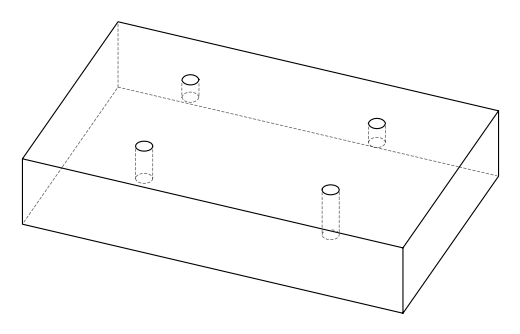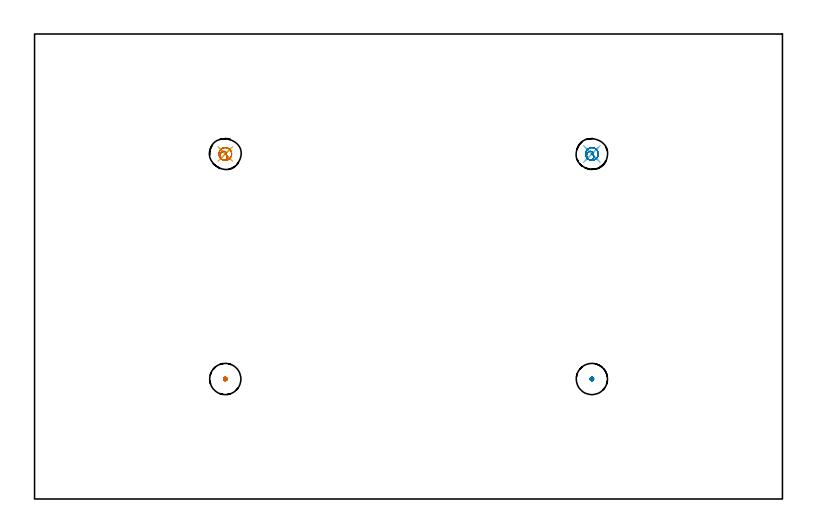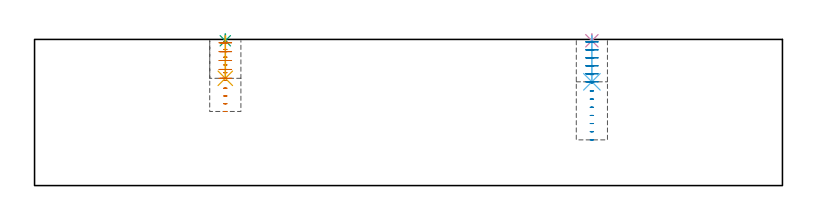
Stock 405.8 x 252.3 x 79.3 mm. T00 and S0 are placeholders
(PLAN: 8 operations, 3 tool changes, 2.7 min)
(1 MILL_BLIND_HOLE_FROM_SOLID_MATERIAL | STEP1POCKET | UGT0201_133 | Spiral | 0.37 min | 8764 mm3)
(2 MILL_BLIND_HOLE_FROM_SOLID_MATERIAL_1 | STEP1POCKET_1 | UGT0201_133 | Spiral | 0.48 min | 12216 mm3)
(3 SPOT_DRILL | STEP1POCKET_2 | NXT0321_9005460120000 | 0.03 min | 2 mm3)
(4 SPOT_DRILL_1 | STEP1POCKET_3 | NXT0321_9005460120000 | 0.03 min | 4 mm3)
(5 DRILL_BLIND_HOLE_INTO_CENTER | STEP1POCKET_2 | NXT0301_128 | 0.09 min | 2253 mm3)
(6 DRILL_BLIND_HOLE_INTO_CENTER_1 | STEP1POCKET_3 | NXT0301_128 | 0.1 min | 2468 mm3)
(7 MILL_ROUGH_BLIND_HOLE_CONTOUR | STEP1POCKET_2 | NXT0201_010 | Spiral | 0.73 min | 2470 mm3)
(8 MILL_ROUGH_BLIND_HOLE_CONTOUR_1 | STEP1POCKET_3 | NXT0201_010 | Spiral | 0.87 min | 2682 mm3)
(TOOL UGT0201_133 | Carbide End Mill 15.0 | D15 FL30 Z4)
(TOOL NXT0321_9005460120000 | NC Spot Drill, 142deg, 12mm, Carbide, Uncoated | D12 PA142 FL30 Z2)
(TOOL NXT0301_128 | Carbide Drill 12mm [861.1-1200-036A1-GP GC34] | D12 PA150 FL37.4 Z2)
(TOOL NXT0201_010 | ENDMILL 10mm [2P460-1000-NA 1630] | D10 FL30 Z6)
(OP 1 MILL_BLIND_HOLE_FROM_SOLID_MATERIAL)
G17 G21 G94 G90
T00 M6
G54
G17 G0 G90 X103.5 Y65.1 S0 M3
G43 Z89.3 H0
Z78.09
G94 G3 X103.975 Y65.575 R0.475 F250.
X103.5 Y66.05 R0.475
X102.55 Y65.1 R0.95
X103.5 Y66.05 R-0.95
X103.025 Y65.575 R0.475
X103.5 Y65.1 R0.475
G0 Z73.88
G3 X103.975 Y65.575 R0.475
X103.5 Y66.05 R0.475
X102.55 Y65.1 R0.95
X103.5 Y66.05 R-0.95
X103.025 Y65.575 R0.475
X103.5 Y65.1 R0.475
G0 Z69.67
G3 X103.975 Y65.575 R0.475
X103.5 Y66.05 R0.475
X102.55 Y65.1 R0.95
X103.5 Y66.05 R-0.95
X103.025 Y65.575 R0.475
X103.5 Y65.1 R0.475
G0 Z65.46
G3 X103.975 Y65.575 R0.475
X103.5 Y66.05 R0.475
X102.55 Y65.1 R0.95
X103.5 Y66.05 R-0.95
X103.025 Y65.575 R0.475
X103.5 Y65.1 R0.475
G0 Z61.25
G3 X103.975 Y65.575 R0.475
X103.5 Y66.05 R0.475
X102.55 Y65.1 R0.95
X103.5 Y66.05 R-0.95
X103.025 Y65.575 R0.475
X103.5 Y65.1 R0.475
G0 Z57.04
G3 X103.975 Y65.575 R0.475
X103.5 Y66.05 R0.475
X102.55 Y65.1 R0.95
X103.5 Y66.05 R-0.95
X103.025 Y65.575 R0.475
X103.5 Y65.1 R0.475
G0 Z52.83
G3 X103.975 Y65.575 R0.475
X103.5 Y66.05 R0.475
X102.55 Y65.1 R0.95
X103.5 Y66.05 R-0.95
X103.025 Y65.575 R0.475
X103.5 Y65.1 R0.475
G0 Z48.62
G3 X103.975 Y65.575 R0.475
X103.5 Y66.05 R0.475
X102.55 Y65.1 R0.95
X103.5 Y66.05 R-0.95
X103.025 Y65.575 R0.475
X103.5 Y65.1 R0.475
G0 Z44.41
G3 X103.975 Y65.575 R0.475
X103.5 Y66.05 R0.475
X102.55 Y65.1 R0.95
X103.5 Y66.05 R-0.95
X103.025 Y65.575 R0.475
X103.5 Y65.1 R0.475
G0 Z40.2
G3 X103.975 Y65.575 R0.475
X103.5 Y66.05 R0.475
X102.55 Y65.1 R0.95
X103.5 Y66.05 R-0.95
X103.025 Y65.575 R0.475
X103.5 Y65.1 R0.475
G0 Z89.3
M5
M2
(OP 2 MILL_BLIND_HOLE_FROM_SOLID_MATERIAL_1)
G17 G21 G94 G90
T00 M6
G54
G17 G0 G90 X302.4 Y65.1 S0 M3
G43 Z89.3 H0
Z77.877
G94 G3 X302.875 Y65.575 R0.475 F250.
X302.4 Y66.05 R0.475
X301.45 Y65.1 R0.95
X302.4 Y66.05 R-0.95
X301.925 Y65.575 R0.475
X302.4 Y65.1 R0.475
G0 Z73.454
G3 X302.875 Y65.575 R0.475
X302.4 Y66.05 R0.475
X301.45 Y65.1 R0.95
X302.4 Y66.05 R-0.95
X301.925 Y65.575 R0.475
X302.4 Y65.1 R0.475
G0 Z69.031
G3 X302.875 Y65.575 R0.475
X302.4 Y66.05 R0.475
X301.45 Y65.1 R0.95
X302.4 Y66.05 R-0.95
X301.925 Y65.575 R0.475
X302.4 Y65.1 R0.475
G0 Z64.608
G3 X302.875 Y65.575 R0.475
X302.4 Y66.05 R0.475
X301.45 Y65.1 R0.95
X302.4 Y66.05 R-0.95
X301.925 Y65.575 R0.475
X302.4 Y65.1 R0.475
G0 Z60.185
G3 X302.875 Y65.575 R0.475
X302.4 Y66.05 R0.475
X301.45 Y65.1 R0.95
X302.4 Y66.05 R-0.95
X301.925 Y65.575 R0.475
X302.4 Y65.1 R0.475
G0 Z55.762
G3 X302.875 Y65.575 R0.475
X302.4 Y66.05 R0.475
X301.45 Y65.1 R0.95
X302.4 Y66.05 R-0.95
X301.925 Y65.575 R0.475
X302.4 Y65.1 R0.475
G0 Z51.338
G3 X302.875 Y65.575 R0.475
X302.4 Y66.05 R0.475
X301.45 Y65.1 R0.95
X302.4 Y66.05 R-0.95
X301.925 Y65.575 R0.475
X302.4 Y65.1 R0.475
G0 Z46.915
G3 X302.875 Y65.575 R0.475
X302.4 Y66.05 R0.475
X301.45 Y65.1 R0.95
X302.4 Y66.05 R-0.95
X301.925 Y65.575 R0.475
X302.4 Y65.1 R0.475
G0 Z42.492
G3 X302.875 Y65.575 R0.475
X302.4 Y66.05 R0.475
X301.45 Y65.1 R0.95
X302.4 Y66.05 R-0.95
X301.925 Y65.575 R0.475
X302.4 Y65.1 R0.475
G0 Z38.069
G3 X302.875 Y65.575 R0.475
X302.4 Y66.05 R0.475
X301.45 Y65.1 R0.95
X302.4 Y66.05 R-0.95
X301.925 Y65.575 R0.475
X302.4 Y65.1 R0.475
G0 Z33.646
G3 X302.875 Y65.575 R0.475
X302.4 Y66.05 R0.475
X301.45 Y65.1 R0.95
X302.4 Y66.05 R-0.95
X301.925 Y65.575 R0.475
X302.4 Y65.1 R0.475
G0 Z29.223
G3 X302.875 Y65.575 R0.475
X302.4 Y66.05 R0.475
X301.45 Y65.1 R0.95
X302.4 Y66.05 R-0.95
X301.925 Y65.575 R0.475
X302.4 Y65.1 R0.475
G0 Z24.8
G3 X302.875 Y65.575 R0.475
X302.4 Y66.05 R0.475
X301.45 Y65.1 R0.95
X302.4 Y66.05 R-0.95
X301.925 Y65.575 R0.475
X302.4 Y65.1 R0.475
G0 Z89.3
M5
M2
(OP 3 SPOT_DRILL)
G17 G21 G94 G90
T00 M6
G54
G17 G0 G90 X103.5 Y187.2 S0 M3
G43 Z89.3 H0
G94 G81 G98 Z78.573 F250. R82.3
G80
M5
M2
(OP 4 SPOT_DRILL_1)
G17 G21 G94 G90
T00 M6
G54
G17 G0 G90 X302.4 Y187.2 S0 M3
G43 Z89.3 H0
G94 G81 G98 Z78.573 F250. R82.3
G80
M5
M2
(OP 5 DRILL_BLIND_HOLE_INTO_CENTER)
G17 G21 G94 G90
T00 M6
G54
G17 G0 G90 X103.5 Y187.2 S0 M3
G43 Z89.3 H1
G94 G81 G98 Z58.2 F250. R81.3
G80
M5
M2
(OP 6 DRILL_BLIND_HOLE_INTO_CENTER_1)
G17 G21 G94 G90
T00 M6
G54
G17 G0 G90 X302.4 Y187.2 S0 M3
G43 Z89.3 H1
G94 G81 G98 Z56.3 F250. R81.3
G80
M5
M2
(OP 7 MILL_ROUGH_BLIND_HOLE_CONTOUR)
G17 G21 G94 G90
T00 M6
G54
G17 G0 G90 X103.5 Y187.2 S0 M3
G43 Z89.3 H1
Z77.48
G94 G3 X103.937 Y188.025 R0.528 F250.
X102.53 Y188.627 R1.419
X100.627 Y186.523 R2.282
X102.23 Y183.992 R2.545
X106.708 Y185.93 R3.45
X102.23 Y183.992 R-3.45
X104.469 Y184.961 R1.725
X103.5 Y187.2 R1.725
G0 Z72.66
G3 X103.937 Y188.025 R0.528
X102.53 Y188.627 R1.419
X100.627 Y186.523 R2.282
X102.23 Y183.992 R2.545
X106.708 Y185.93 R3.45
X102.23 Y183.992 R-3.45
X104.469 Y184.961 R1.725
X103.5 Y187.2 R1.725
G0 Z67.84
G3 X103.937 Y188.025 R0.528
X102.53 Y188.627 R1.419
X100.627 Y186.523 R2.282
X102.23 Y183.992 R2.545
X106.708 Y185.93 R3.45
X102.23 Y183.992 R-3.45
X104.469 Y184.961 R1.725
X103.5 Y187.2 R1.725
G0 Z63.02
G3 X103.937 Y188.025 R0.528
X102.53 Y188.627 R1.419
X100.627 Y186.523 R2.282
X102.23 Y183.992 R2.545
X106.708 Y185.93 R3.45
X102.23 Y183.992 R-3.45
X104.469 Y184.961 R1.725
X103.5 Y187.2 R1.725
G0 Z58.2
G3 X103.937 Y188.025 R0.528
X102.53 Y188.627 R1.419
X100.627 Y186.523 R2.282
X102.23 Y183.992 R2.545
X106.708 Y185.93 R3.45
X102.23 Y183.992 R-3.45
X104.469 Y184.961 R1.725
X103.5 Y187.2 R1.725
G0 Z89.3
M5
M2
(OP 8 MILL_ROUGH_BLIND_HOLE_CONTOUR_1)
G17 G21 G94 G90
T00 M6
G54
G17 G0 G90 X302.4 Y187.2 S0 M3
G43 Z89.3 H1
Z77.967
G94 G3 X302.837 Y188.025 R0.528 F250.
X301.43 Y188.627 R1.419
X299.527 Y186.523 R2.282
X301.13 Y183.992 R2.545
X305.608 Y185.93 R3.45
X301.13 Y183.992 R-3.45
X303.369 Y184.961 R1.725
X302.4 Y187.2 R1.725
G0 Z73.633
G3 X302.837 Y188.025 R0.528
X301.43 Y188.627 R1.419
X299.527 Y186.523 R2.282
X301.13 Y183.992 R2.545
X305.608 Y185.93 R3.45
X301.13 Y183.992 R-3.45
X303.369 Y184.961 R1.725
X302.4 Y187.2 R1.725
G0 Z69.3
G3 X302.837 Y188.025 R0.528
X301.43 Y188.627 R1.419
X299.527 Y186.523 R2.282
X301.13 Y183.992 R2.545
X305.608 Y185.93 R3.45
X301.13 Y183.992 R-3.45
X303.369 Y184.961 R1.725
X302.4 Y187.2 R1.725
G0 Z64.967
G3 X302.837 Y188.025 R0.528
X301.43 Y188.627 R1.419
X299.527 Y186.523 R2.282
X301.13 Y183.992 R2.545
X305.608 Y185.93 R3.45
X301.13 Y183.992 R-3.45
X303.369 Y184.961 R1.725
X302.4 Y187.2 R1.725
G0 Z60.633
G3 X302.837 Y188.025 R0.528
X301.43 Y188.627 R1.419
X299.527 Y186.523 R2.282
X301.13 Y183.992 R2.545
X305.608 Y185.93 R3.45
X301.13 Y183.992 R-3.45
X303.369 Y184.961 R1.725
X302.4 Y187.2 R1.725
G0 Z56.3
G3 X302.837 Y188.025 R0.528
X301.43 Y188.627 R1.419
X299.527 Y186.523 R2.282
X301.13 Y183.992 R2.545
X305.608 Y185.93 R3.45
X301.13 Y183.992 R-3.45
X303.369 Y184.961 R1.725
X302.4 Y187.2 R1.725
G0 Z89.3
M5
M2
